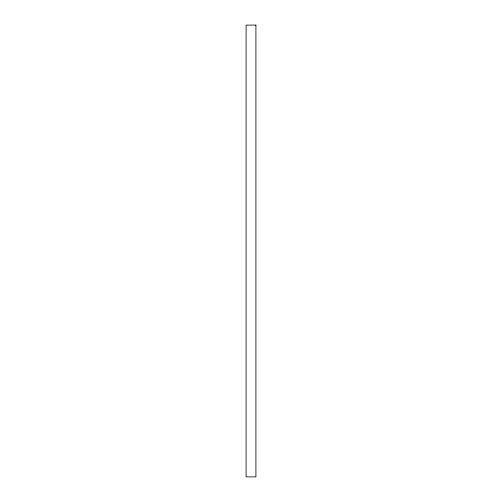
<?xml version="1.0" encoding="UTF-8"?>
<svg xmlns="http://www.w3.org/2000/svg" width="502" height="502" viewBox="0 0 502 502"><rect width="100%" height="100%" fill="white"/><g stroke="black" fill="none" stroke-linecap="round" stroke-linejoin="round"><path stroke-width="0.75" d="M255.913 25.1L246.087 25.1L246.087 476.9L255.913 476.9L255.913 25.1"/></g></svg>
